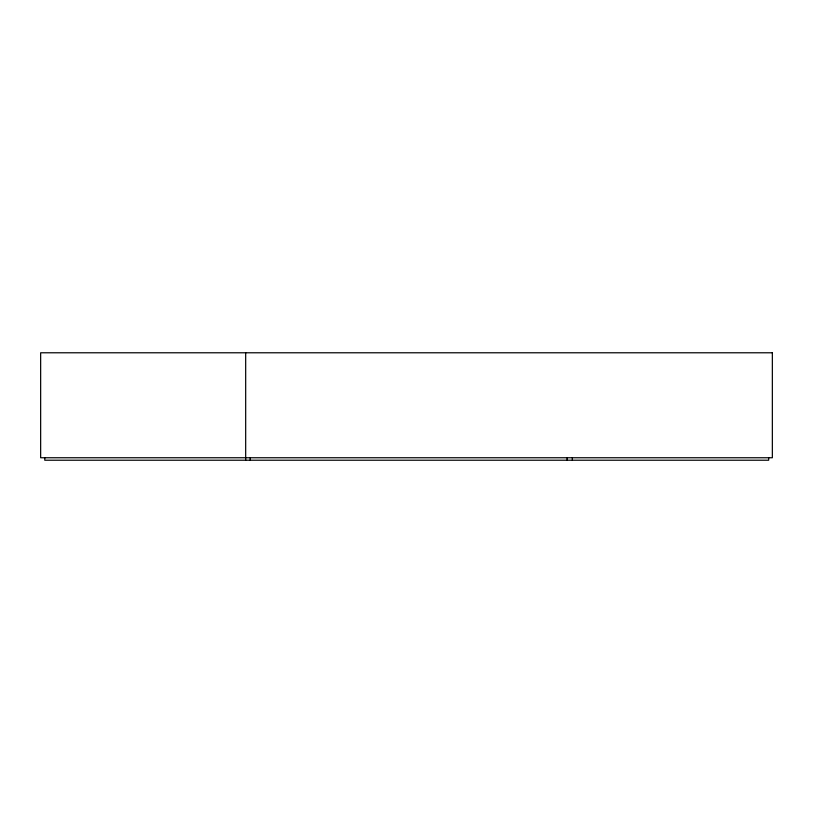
<?xml version="1.0" encoding="UTF-8"?>
<svg xmlns="http://www.w3.org/2000/svg" width="813" height="813" viewBox="0 0 813 813"><rect width="100%" height="100%" fill="white"/><g stroke="black" fill="none" stroke-linecap="round" stroke-linejoin="round"><path stroke-width="1.22" d="M768.681 457.699L768.681 460.219L44.776 460.219L44.776 457.699M572.362 457.699L572.362 460.219M567.098 457.699L567.098 460.219M250.221 457.699L250.221 460.219M245.678 352.781L245.678 460.219M772.35 352.781L40.65 352.781L40.65 457.749L772.35 457.749L772.35 352.781"/></g></svg>
